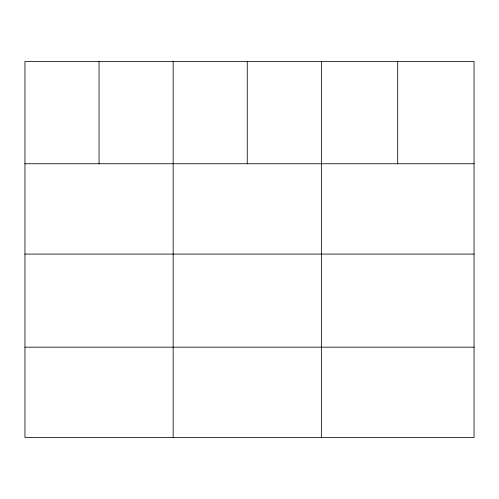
<?xml version="1.0" encoding="UTF-8"?>
<svg xmlns="http://www.w3.org/2000/svg" width="499" height="499" viewBox="0 0 499 499"><rect width="100%" height="100%" fill="white"/><g stroke="black" fill="none" stroke-linecap="round" stroke-linejoin="round"><path stroke-width="0.75" d="M474.05 254.085L474.05 61.496L24.95 61.496L24.95 437.504L474.05 437.504L474.05 254.085L24.95 254.085M24.95 163.747L474.05 163.747M24.95 347.167L474.05 347.167M397.703 61.496L397.703 163.747M321.356 61.496L321.356 437.504M247.255 61.496L247.255 163.747M173.153 61.496L173.153 437.504M99.052 61.496L99.052 163.747"/></g></svg>
